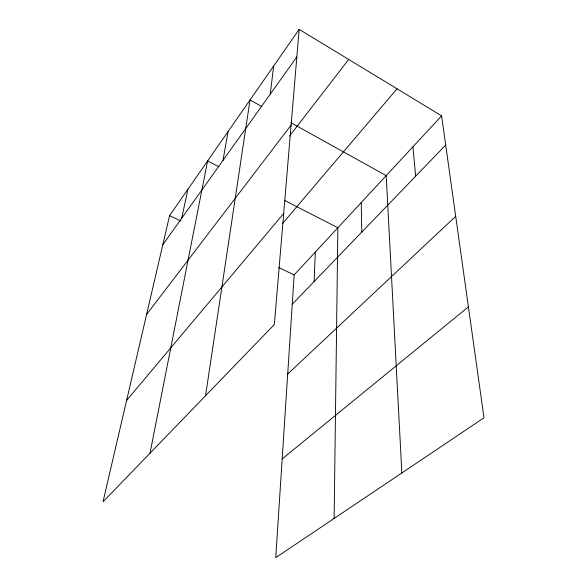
<?xml version="1.0" encoding="UTF-8"?>
<svg xmlns="http://www.w3.org/2000/svg" width="587" height="587" viewBox="0 0 587 587"><rect width="100%" height="100%" fill="white"/><g stroke="black" fill="none" stroke-linecap="round" stroke-linejoin="round"><path stroke-width="0.88" d="M334.128 518.446L337.877 227.741L284.68 200.475M314.126 281.547L315.322 252.08M441.6 115.859L294.153 274.907L275.751 557.65L483.989 417.797L441.6 115.859L299.15 29.35L169.577 215.634L103.011 501.841L274.349 324.523L299.15 29.35M270.262 94.155L273.652 66.015M205.545 395.726L250.018 99.988L261.956 106.621M223.001 160.383L228.064 131.554M150.023 453.186L207.607 160.963L218.98 166.796M181.662 218.313L187.943 189.227M162.812 244.728L296.839 56.917M146.589 314.478L291.108 125.119M289.494 136.155L348.671 59.419M126.601 400.4L283.682 213.477M282.751 223.273L397.032 88.791M292.245 304.242L445.694 145.033M287.703 374.022L455.71 216.332M282.178 458.909L468.419 306.862M169.577 215.634L180.818 220.983M278.73 267.569L294.153 274.907M290.969 122.734L386.202 175.616L401.853 472.961M412.925 146.794L415.662 176.203M361.24 202.544L361.768 232.114"/></g></svg>
